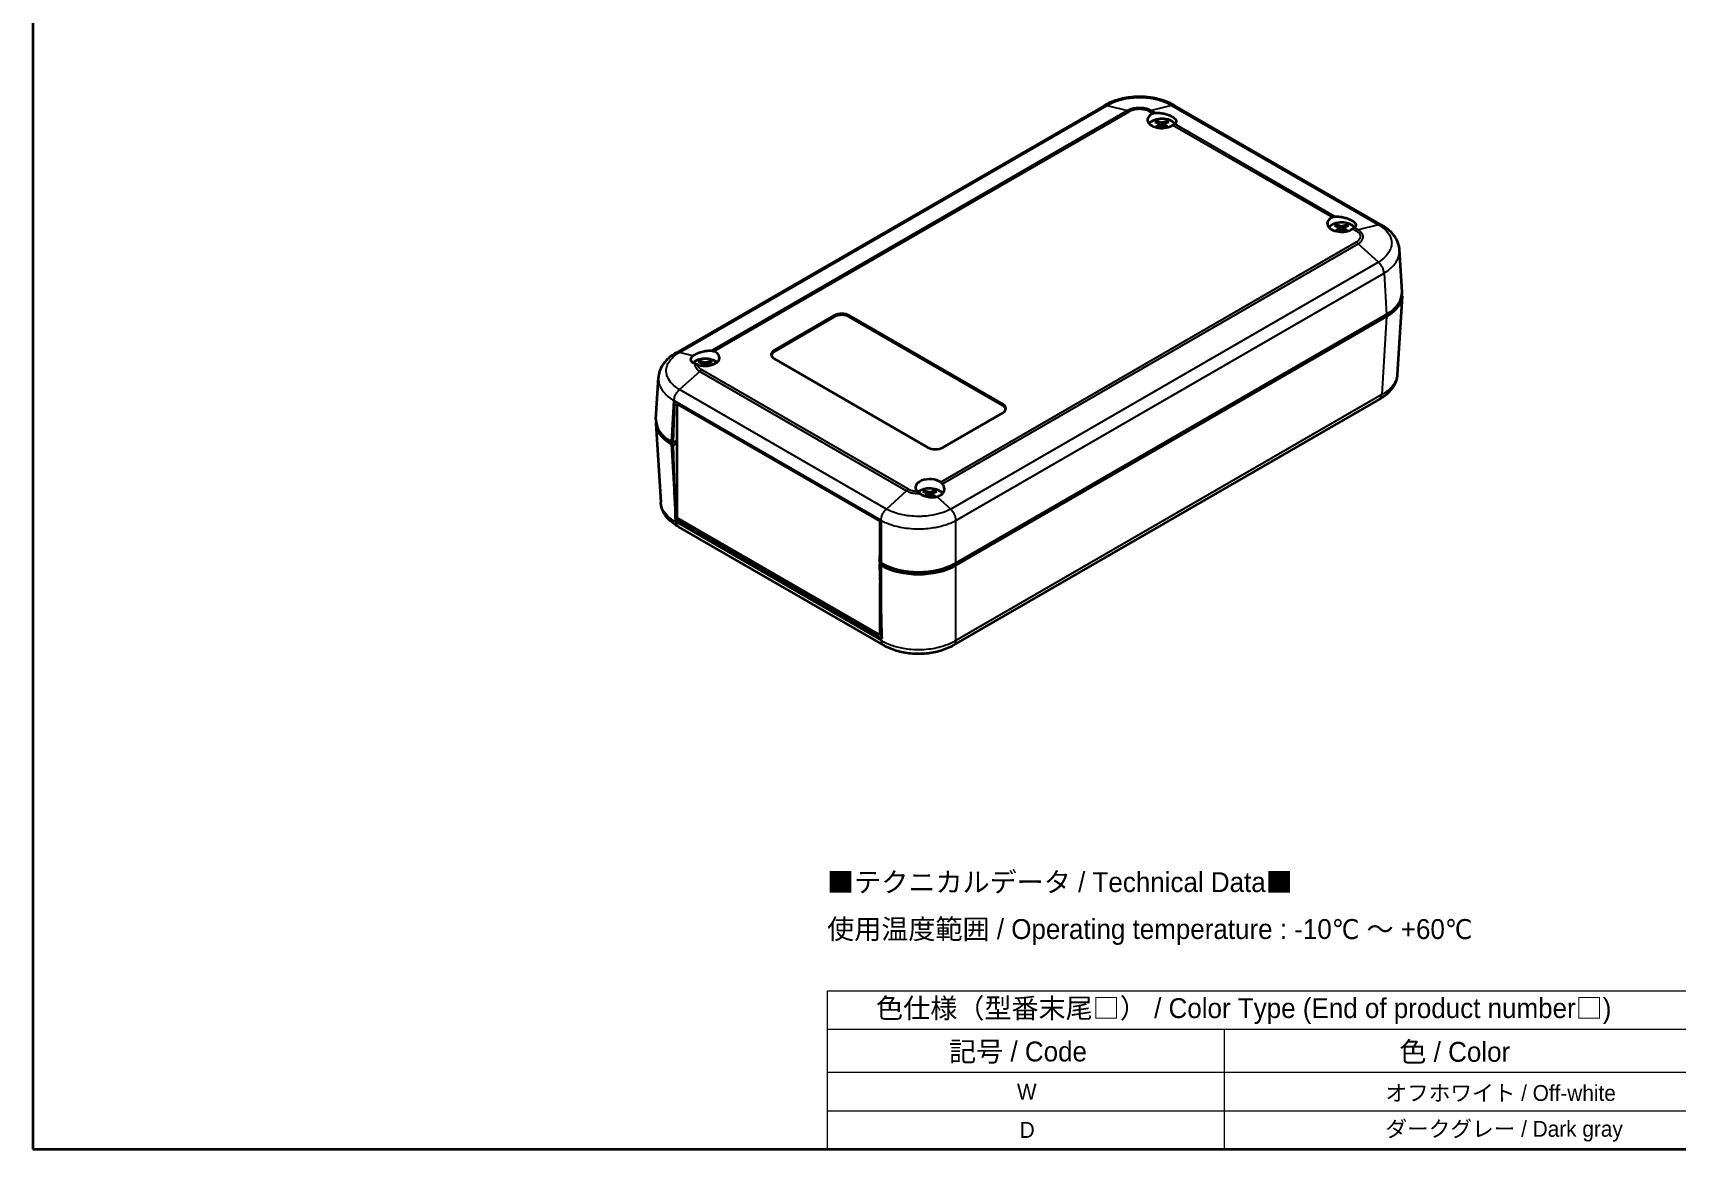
# Model space of a CAD drawing. Header units: millimetres. Extents: x 0 to 3058, y 0 to 562.
# Drawn here: x 0 to 310.4, y 0 to 210.8 of the extents above; entities that cross this region are included whole.
import ezdxf

# ---------------------------------------------------------------- set-up
doc = ezdxf.new("R2010")
doc.units = ezdxf.units.MM
doc.header["$LTSCALE"] = 1.5
for name, color, linetype, lineweight in [('Border (ISO)', 7, 'Continuous', 35), ('Symbol (ISO)', 7, 'Continuous', 18), ('Visible (ISO)', 7, 'Continuous', 35), ('Visible Narrow (ISO)', 7, 'Continuous', 25)]:
    doc.layers.add(name, color=color, linetype=linetype, lineweight=lineweight)
doc.styles.add('Note Text (TK)', font='')
doc.styles.add('Note Text (TK2)', font='')
doc.styles.get('Note Text (TK)').set_extended_font_data('MS PGothic')
doc.styles.get('Note Text (TK2)').set_extended_font_data('MS PGothic')

# ---------------------------------------------------------------- blocks, each defined once
blk = doc.blocks.new('図面枠 tk図枠')
at = {"layer": 'Border (ISO)'}
for p, q in [((14.5, 289), (14.5, 8)), ((14.5, 8), (405.5, 8))]:
    blk.add_line(p, q, dxfattribs=at)
blk = doc.blocks.new('テーブル1')
at = {"layer": 'Symbol (ISO)'}
for p, q in [((114.5, 27.93), (224.5, 27.93)), ((114.5, 27.93), (114.5, 23.11)), ((224.5, 27.93), (224.5, 23.11)), ((114.5, 23.11), (224.5, 23.11)), ((114.5, 23.11), (114.5, 17.67)), ((164.5, 23.11), (164.5, 17.67)), ((224.5, 23.11), (224.5, 17.67)), ((114.5, 17.67), (224.5, 17.67)), ((114.5, 17.67), (114.5, 8)), ((164.5, 17.67), (164.5, 8)), ((224.5, 17.67), (224.5, 8)), ((114.5, 12.83), (224.5, 12.83)), ((114.5, 8), (224.5, 8))]:
    blk.add_line(p, q, dxfattribs=at)
at = {"layer": 'Symbol (ISO)', "color": 7, "attachment_point": 7}
for s, insert, char_height, style in [('色仕様（型番末尾□） / Color Type (End of product number□)', (120.67, 23.74), 2.5, 'Note Text (TK)'), ('記号 / Code', (129.86, 18.76), 2.5, 'Note Text (TK)'), ('色 / Color', (186.56, 18.76), 2.5, 'Note Text (TK)'), ('W', (138.41, 14.24), 2, 'Note Text (TK2)'), ('\u3000\u3000\u3000\u3000\u3000\u3000\u3000オフホワイト / Off-white', (165.7, 13.97), 2, 'Note Text (TK2)'), ('D', (138.75, 9.42), 2, 'Note Text (TK2)'), ('\u3000\u3000\u3000\u3000\u3000\u3000\u3000ダークグレー / Dark gray', (165.7, 8.95), 2, 'Note Text (TK2)')]:
    blk.add_mtext(s, dxfattribs=dict(at, insert=insert, char_height=char_height, style=style))

msp = doc.modelspace()

# ---------------------------------------------------------------- linework, layer by layer
at = {"layer": 'Visible (ISO)'}
for p, q in [((202.3148, 196.9939), (121.5184, 150.3461)), ((254.7416, 174.4327), (215.6645, 196.9939)), ((212.7238, 193.5086), (212.7808, 192.9775)), ((213.7409, 193.5086), (213.6839, 192.9775)), ((246.6649, 173.9127), (246.7219, 173.3816)), ((247.682, 173.9127), (247.625, 173.3816)), ((258.5851, 161.8816), (258.1087, 169.759)), ((255.1655, 165.6394), (255.1654, 165.6394)), ((258.5851, 161.0708), (257.6889, 146.2532)), ((140.0468, 150.8618), (151.3605, 157.3937)), ((151.3605, 157.1488), (140.0468, 150.6168)), ((154.1889, 157.3937), (183.1803, 140.6556)), ((183.1803, 140.4106), (154.1889, 157.1488)), ((255.663, 157.6003), (174.3371, 110.6468)), ((174.3371, 110.2386), (255.663, 157.1921)), ((169.0381, 132.4906), (140.0468, 149.2288)), ((126.4567, 148.1931), (126.4883, 147.8986)), ((127.4739, 148.1931), (127.4422, 147.8986)), ((117.6749, 137.7949), (118.1514, 145.6724)), ((120.9195, 133.3275), (121.1541, 141.2197)), ((121.0961, 141.5536), (121.0961, 141.5536)), ((121.1541, 141.2197), (160.1157, 118.7252)), ((121.8789, 140.8012), (121.662, 140.676)), ((121.662, 140.676), (159.9872, 118.5489)), ((121.662, 119.2021), (121.662, 140.676)), ((254.3372, 141.5883), (173.9598, 95.1825)), ((117.6749, 136.9842), (118.5712, 122.1665)), ((183.1803, 139.0226), (171.8666, 132.4906)), ((120.9195, 133.3275), (120.597, 133.5137)), ((121.662, 133.7562), (120.9195, 133.3275)), ((121.5163, 133.6362), (121.662, 133.552)), ((120.597, 133.1055), (120.9195, 132.9193)), ((120.9195, 132.9193), (121.662, 133.3479)), ((121.242, 122.4414), (120.9195, 132.9193)), ((168.8831, 123.6982), (168.9402, 123.167)), ((169.9003, 123.6982), (169.8433, 123.167)), ((121.7857, 119.1307), (121.3525, 118.8805)), ((160.2036, 96.4489), (121.4613, 118.8168)), ((159.9872, 97.0751), (121.662, 119.2021)), ((160.1157, 118.7252), (159.8811, 110.833)), ((160.1126, 118.6213), (159.9872, 118.5489)), ((159.9872, 118.5489), (159.9872, 114.4015)), ((160.5801, 95.183), (121.9229, 117.5017)), ((160.2036, 110.6468), (159.8811, 110.833)), ((160.2347, 110.6289), (159.8811, 110.4248)), ((159.8811, 110.4248), (160.2036, 99.9469)), ((159.8811, 110.4248), (160.2036, 110.2386)), ((159.9872, 110.7718), (159.9872, 110.486)), ((159.9872, 106.9788), (159.9872, 97.0751)), ((160.2872, 97.2483), (159.9872, 97.0751))]:
    msp.add_line(p, q, dxfattribs=at)
for centre, major_axis, ratio, start_param, end_param in [((213.2323, 194.3402), (-2.7, 0), 0.57735027, 5.3980875, 8.73907944), ((213.2323, 193.0338), (2.6, 0), 0.57735027, 0.37073815, 2.74085401), ((213.3872, 188.7156), (3.1811, -5.0829), 0.49914857, 2.42335369, 2.61662299), ((213.3872, 188.5518), (-2.3783, -5.5045), 0.59978735, 3.94516487, 4.08836416), ((213.0905, 188.5443), (-2.7849, 5.3104), 0.65005895, 5.60912417, 5.80239347), ((213.0905, 188.7231), (3.5541, 4.8295), 0.54942017, 0.93426407, 1.04716184), ((213.3742, 188.5443), (-2.7849, -5.3104), 0.65005895, 3.62238449, 3.81565379), ((213.3742, 188.7231), (3.5541, -4.8295), 0.54942017, 2.09443081, 2.20732858), ((213.0775, 188.7156), (3.1811, 5.0829), 0.49914857, 0.52496967, 0.71823896), ((213.0775, 188.5518), (-2.3783, 5.5045), 0.59978735, 5.3364138, 5.47961309), ((247.1734, 174.7443), (-2.7, 0), 0.57735027, 5.3980875, 8.73907944), ((247.1734, 173.4379), (2.6, 0), 0.57735027, 0.37073815, 2.74085401), ((247.3283, 169.1197), (3.1811, -5.0829), 0.49914857, 2.42335369, 2.61662299), ((247.3283, 168.9559), (-2.3783, -5.5045), 0.59978735, 3.94516487, 4.08836416), ((247.0316, 168.9484), (-2.7849, 5.3104), 0.65005895, 5.60912417, 5.80239347), ((247.3153, 168.9484), (-2.7849, -5.3104), 0.65005895, 3.62238449, 3.81565379), ((247.0186, 169.1197), (3.1811, 5.0829), 0.49914857, 0.52496967, 0.71823896), ((247.0186, 168.9559), (-2.3783, 5.5045), 0.59978735, 5.3364138, 5.47961309), ((247.0316, 169.1272), (3.5541, 4.8295), 0.54942017, 0.93426407, 1.04716184), ((247.3153, 169.1272), (3.5541, -4.8295), 0.54942017, 2.09443081, 2.20732858), ((248.579, 161.6803), (10.0122, 0), 0.5766475, 5.49839613, 6.31804944), ((248.579, 161.2721), (10.0122, 0), 0.5766475, 5.49839613, 6.31854802), ((152.7747, 156.5772), (2, 0), 0.57735027, 0.78539816, 2.35619449), ((152.7747, 156.3323), (-2, 0), 0.57735027, 3.92699082, 5.49778714), ((126.9653, 147.7183), (2.6, 0), 0.57735027, 0.56664617, 2.63415763), ((126.9653, 149.4329), (2.7, 0), 0.57735027, 4.16177818, 7.16828312), ((141.461, 150.0453), (-2, 0), 0.57735027, 5.49778714, 7.06858347), ((141.461, 149.8003), (-2, 0), 0.57735027, 5.49778714, 6.1769194), ((127.1201, 143.4), (3.1811, -5.0829), 0.49914857, 2.42335369, 2.61662299), ((126.8234, 143.2287), (-2.7849, 5.3104), 0.65005895, 5.60912417, 5.80239347), ((127.1201, 143.2362), (-2.3783, -5.5045), 0.59978735, 3.94516487, 3.99272892), ((127.1072, 143.2287), (-2.7849, -5.3104), 0.65005895, 3.62238449, 3.81565379), ((126.8105, 143.4), (3.1811, 5.0829), 0.49914857, 0.52496967, 0.71823896), ((126.8105, 143.2362), (-2.3783, 5.5045), 0.59978735, 5.43204904, 5.47961309), ((181.7661, 139.8391), (2, 0), 0.57735027, 5.49778714, 7.06858347), ((181.7661, 139.5941), (2, 0), 0.57735027, 0.1062659, 0.78539816), ((127.681, 137.1854), (-10.0122, 0), 0.5766475, 6.2478226, 7.06797448), ((127.681, 137.5937), (-10.0122, 0), 0.5766475, 6.24832118, 7.06797448), ((170.4524, 133.3071), (-2, 0), 0.57735027, 0.78539816, 2.35619449), ((169.3917, 124.938), (-2.7, 0), 0.57735027, 3.82729117, 6.83379611), ((169.3917, 123.2234), (2.6, 0), 0.57735027, 0.37809035, 2.57693425), ((169.2498, 118.7338), (-2.7849, 5.3104), 0.65005895, 5.60912417, 5.80239347), ((169.5336, 118.7338), (-2.7849, -5.3104), 0.65005895, 3.62238449, 3.81565379), ((128.3088, 126.8063), (6.9467, -229.9127), 0.03128687, 4.73043003, 4.74592354), ((169.5465, 118.9051), (3.1811, -5.0829), 0.49914857, 2.42335369, 2.61662299), ((169.5465, 118.7413), (-2.3783, -5.5045), 0.59978735, 3.94516487, 4.04701185), ((169.2498, 118.9126), (3.5541, 4.8295), 0.54942017, 0.93426407, 1.01408746), ((169.5336, 118.9126), (3.5541, -4.8295), 0.54942017, 2.09221871, 2.20732858), ((169.2369, 118.9051), (3.1811, 5.0829), 0.49914857, 0.52496967, 0.71823896), ((169.2369, 118.7413), (-2.3783, 5.5045), 0.59978735, 5.32511346, 5.47961309), ((128.5453, 122.8968), (-10.0122, 0), 0.5766475, 0.76929567, 0.78478918), ((167.2704, 114.7368), (10, 0), 0.5780539, 3.9275998, 5.49717816), ((167.2704, 114.3285), (-10, 0), 0.5780539, 0.78600715, 2.3555855), ((167.2704, 104.3119), (6.9467, -229.9127), 0.03128687, 4.73043003, 4.74592354), ((167.2704, 100.5388), (-10, 0), 0.5780539, 0.78600715, 0.80150066)]:
    msp.add_ellipse(centre, major_axis=major_axis, ratio=ratio, start_param=start_param, end_param=end_param, dxfattribs=at)
for points, knots in [([(215.6747, 196.9881), (214.9287, 197.4376), (214.0888, 197.8021), (212.3192, 198.3453), (211.3864, 198.5269), (209.472, 198.7095), (208.5074, 198.7095), (206.593, 198.5269), (205.6602, 198.3453), (203.8905, 197.8021), (203.0506, 197.4376), (202.3046, 196.9881)], [0.00078481, 0.00078481, 0.00078481, 0.00078481, 0.25032254, 0.25032254, 0.49986028, 0.49986028, 0.74939802, 0.74939802, 0.99893575, 0.99893575, 1.24847349, 1.24847349, 1.24847349, 1.24847349]), ([(211.5226, 195.5467), (211.5947, 195.5807), (211.6694, 195.6072), (211.825, 195.6457), (211.9052, 195.6574), (211.9865, 195.6616)], [-0.0563926453, -0.0563926453, -0.0563926453, -0.0563926453, -0.0284701485, -0.0284701485, 0, 0, 0, 0]), ([(211.9865, 195.6616), (212.0942, 195.6672), (212.2058, 195.6692), (212.5466, 195.6642), (212.7835, 195.6466), (213.3048, 195.5782), (213.5878, 195.5228), (214.1266, 195.3812), (214.3796, 195.2974), (214.7187, 195.1584), (214.8194, 195.1132), (214.964, 195.0419), (215.0116, 195.0172), (215.0925, 194.9733), (215.1264, 194.9542), (215.1946, 194.9143), (215.2287, 194.8935), (215.3127, 194.8401), (215.3611, 194.8073), (215.5277, 194.6863), (215.6294, 194.5964), (215.8326, 194.3689), (215.905, 194.2327), (215.9499, 193.9549), (215.9058, 193.8182), (215.7527, 193.6492), (215.6955, 193.6022), (215.6277, 193.5593)], [-0.723890047, -0.723890047, -0.723890047, -0.723890047, -0.686108666, -0.686108666, -0.611718102, -0.611718102, -0.525593699, -0.525593699, -0.443518141, -0.443518141, -0.40675463, -0.40675463, -0.387951732, -0.387951732, -0.373781431, -0.373781431, -0.358713042, -0.358713042, -0.335524765, -0.335524765, -0.274207076, -0.274207076, -0.181088175, -0.181088175, -0.07433961, -0.07433961, -0.02862529, -0.02862529, -0.02862529, -0.02862529]), ([(212.2178, 194.0899), (212.2245, 194.0885), (212.2317, 194.0858), (212.247, 194.0778), (212.2573, 194.0698), (212.2731, 194.0534), (212.2814, 194.042), (212.2917, 194.0231), (212.296, 194.0128), (212.2987, 194.0034)], [0.0118419235, 0.0118419235, 0.0118419235, 0.0118419235, 0.0144214474, 0.0144214474, 0.018046329, 0.018046329, 0.0216199422, 0.0216199422, 0.0245028918, 0.0245028918, 0.0245028918, 0.0245028918]), ([(212.6615, 193.5878), (212.6817, 193.5769), (212.6989, 193.5626), (212.7207, 193.5299), (212.7253, 193.5116), (212.7227, 193.4764), (212.7153, 193.4571), (212.6914, 193.4248), (212.6775, 193.4114), (212.6615, 193.3995)], [0, 0, 0, 0, 0.0090810802, 0.0090810802, 0.0181621604, 0.0181621604, 0.0272534983, 0.0272534983, 0.0342554005, 0.0342554005, 0.0342554005, 0.0342554005]), ([(213.3954, 193.8232), (213.373, 193.8136), (213.345, 193.8054), (213.2846, 193.7951), (213.2521, 193.7929), (213.1916, 193.7942), (213.1595, 193.7977), (213.1079, 193.809), (213.087, 193.8156), (213.0693, 193.8232)], [0, 0, 0, 0, 0.0090810802, 0.0090810802, 0.0181621604, 0.0181621604, 0.0272534983, 0.0272534983, 0.0342554005, 0.0342554005, 0.0342554005, 0.0342554005]), ([(213.0693, 193.1641), (213.0917, 193.1778), (213.1196, 193.1895), (213.18, 193.2043), (213.2126, 193.2074), (213.2731, 193.2057), (213.3051, 193.2006), (213.3568, 193.1844), (213.3776, 193.175), (213.3954, 193.1641)], [0, 0, 0, 0, 0.0090810802, 0.0090810802, 0.0181621604, 0.0181621604, 0.0272534983, 0.0272534983, 0.0342554005, 0.0342554005, 0.0342554005, 0.0342554005]), ([(213.8031, 193.3995), (213.7829, 193.4145), (213.7657, 193.4324), (213.744, 193.4695), (213.7394, 193.4888), (213.742, 193.5234), (213.7494, 193.5412), (213.7732, 193.5686), (213.7871, 193.5792), (213.8031, 193.5878)], [0, 0, 0, 0, 0.0090810802, 0.0090810802, 0.0181621604, 0.0181621604, 0.0272534983, 0.0272534983, 0.0342554005, 0.0342554005, 0.0342554005, 0.0342554005]), ([(214.1659, 194.0034), (214.1687, 194.0128), (214.173, 194.0231), (214.1832, 194.042), (214.1915, 194.0534), (214.2073, 194.0698), (214.2177, 194.0778), (214.2329, 194.0858), (214.2401, 194.0885), (214.2468, 194.0899)], [0.0329150768, 0.0329150768, 0.0329150768, 0.0329150768, 0.0357980264, 0.0357980264, 0.0393716396, 0.0393716396, 0.0429965212, 0.0429965212, 0.0455760451, 0.0455760451, 0.0455760451, 0.0455760451]), ([(215.6277, 193.5593), (215.5518, 193.5113), (215.461, 193.4505), (215.3447, 193.3691), (215.3334, 193.3612), (215.3221, 193.3531)], [-0.0565080673, -0.0565080673, -0.0565080673, -0.0565080673, -0.0053919863, -0.0053919863, 0, 0, 0, 0]), ([(245.4638, 175.9508), (245.5358, 175.9848), (245.6106, 176.0113), (245.7661, 176.0498), (245.8463, 176.0614), (245.9276, 176.0657)], [-0.0563926453, -0.0563926453, -0.0563926453, -0.0563926453, -0.0284701485, -0.0284701485, 0, 0, 0, 0]), ([(245.9276, 176.0657), (246.0354, 176.0713), (246.1471, 176.0733), (246.4881, 176.0683), (246.7251, 176.0507), (247.2465, 175.9821), (247.5294, 175.9268), (248.068, 175.7852), (248.3208, 175.7015), (248.6598, 175.5625), (248.7604, 175.5173), (248.905, 175.446), (248.9526, 175.4214), (249.0335, 175.3774), (249.0674, 175.3583), (249.1356, 175.3184), (249.1697, 175.2976), (249.2537, 175.2443), (249.3021, 175.2114), (249.4688, 175.0904), (249.5705, 175.0005), (249.7737, 174.7729), (249.8462, 174.6368), (249.8911, 174.359), (249.847, 174.2222), (249.6938, 174.0533), (249.6366, 174.0063), (249.5688, 173.9634)], [-0.723889884, -0.723889884, -0.723889884, -0.723889884, -0.686083319, -0.686083319, -0.611655667, -0.611655667, -0.525541143, -0.525541143, -0.443520627, -0.443520627, -0.406768973, -0.406768973, -0.387969052, -0.387969052, -0.373799247, -0.373799247, -0.358729695, -0.358729695, -0.335536439, -0.335536439, -0.274195039, -0.274195039, -0.181089418, -0.181089418, -0.074338472, -0.074338472, -0.02862529, -0.02862529, -0.02862529, -0.02862529]), ([(246.1589, 174.4939), (246.1656, 174.4926), (246.1729, 174.4899), (246.1881, 174.4819), (246.1984, 174.4739), (246.2142, 174.4575), (246.2225, 174.4461), (246.2328, 174.4272), (246.2371, 174.4169), (246.2398, 174.4074)], [0.0118419235, 0.0118419235, 0.0118419235, 0.0118419235, 0.0144214474, 0.0144214474, 0.018046329, 0.018046329, 0.0216199422, 0.0216199422, 0.0245028918, 0.0245028918, 0.0245028918, 0.0245028918]), ([(246.6026, 173.9918), (246.6228, 173.981), (246.64, 173.9666), (246.6618, 173.934), (246.6664, 173.9157), (246.6638, 173.8805), (246.6564, 173.8612), (246.6326, 173.8289), (246.6186, 173.8155), (246.6026, 173.8036)], [0, 0, 0, 0, 0.0090810802, 0.0090810802, 0.0181621604, 0.0181621604, 0.0272534983, 0.0272534983, 0.0342554005, 0.0342554005, 0.0342554005, 0.0342554005]), ([(247.3365, 174.2273), (247.3141, 174.2177), (247.2862, 174.2095), (247.2257, 174.1992), (247.1932, 174.197), (247.1327, 174.1982), (247.1007, 174.2017), (247.049, 174.2131), (247.0281, 174.2197), (247.0104, 174.2273)], [0, 0, 0, 0, 0.0090810802, 0.0090810802, 0.0181621604, 0.0181621604, 0.0272534983, 0.0272534983, 0.0342554005, 0.0342554005, 0.0342554005, 0.0342554005]), ([(247.7443, 173.8036), (247.7241, 173.8186), (247.7069, 173.8365), (247.6851, 173.8736), (247.6805, 173.8929), (247.6831, 173.9275), (247.6905, 173.9453), (247.7143, 173.9726), (247.7283, 173.9833), (247.7443, 173.9918)], [0, 0, 0, 0, 0.0090810802, 0.0090810802, 0.0181621604, 0.0181621604, 0.0272534983, 0.0272534983, 0.0342554005, 0.0342554005, 0.0342554005, 0.0342554005]), ([(248.107, 174.4074), (248.1098, 174.4169), (248.1141, 174.4272), (248.1244, 174.4461), (248.1327, 174.4575), (248.1485, 174.4739), (248.1588, 174.4819), (248.174, 174.4899), (248.1813, 174.4926), (248.188, 174.4939)], [0.0329150768, 0.0329150768, 0.0329150768, 0.0329150768, 0.0357980264, 0.0357980264, 0.0393716396, 0.0393716396, 0.0429965212, 0.0429965212, 0.0455760451, 0.0455760451, 0.0455760451, 0.0455760451]), ([(249.5688, 173.9634), (249.4929, 173.9153), (249.4021, 173.8545), (249.2858, 173.7731), (249.2746, 173.7652), (249.2632, 173.7572)], [-0.0565080673, -0.0565080673, -0.0565080673, -0.0565080673, -0.0053919863, -0.0053919863, 0, 0, 0, 0]), ([(258.1087, 169.759), (258.0844, 170.1608), (258.0075, 170.5594), (257.7578, 171.3249), (257.5855, 171.6904), (257.1695, 172.3694), (256.9272, 172.6821), (256.3866, 173.2605), (256.0876, 173.5268), (255.446, 174.0129), (255.1036, 174.2329), (254.7455, 174.4306)], [0.652641614, 0.652641614, 0.652641614, 0.652641614, 0.771955424, 0.771955424, 0.891269235, 0.891269235, 1.010583045, 1.010583045, 1.129896856, 1.129896856, 1.249210667, 1.249210667, 1.249210667, 1.249210667]), ([(247.0104, 173.5681), (247.0328, 173.5819), (247.0607, 173.5936), (247.1212, 173.6084), (247.1537, 173.6115), (247.2142, 173.6097), (247.2462, 173.6047), (247.2979, 173.5885), (247.3188, 173.579), (247.3365, 173.5681)], [0, 0, 0, 0, 0.0090810802, 0.0090810802, 0.0181621604, 0.0181621604, 0.0272534983, 0.0272534983, 0.0342554005, 0.0342554005, 0.0342554005, 0.0342554005]), ([(121.5146, 150.344), (121.1569, 150.1465), (120.8147, 149.9268), (120.1727, 149.4404), (119.8731, 149.1737), (119.3311, 148.5934), (119.0896, 148.2812), (118.6753, 147.6049), (118.5032, 147.2404), (118.2531, 146.4749), (118.1757, 146.0743), (118.1514, 145.6724)], [0.000771533, 0.000771533, 0.000771533, 0.000771533, 0.119973238, 0.119973238, 0.239174943, 0.239174943, 0.358376647, 0.358376647, 0.477578352, 0.477578352, 0.596780057, 0.596780057, 0.596780057, 0.596780057]), ([(125.0363, 148.2863), (124.9024, 148.3337), (124.7829, 148.3906), (124.5055, 148.5662), (124.3823, 148.6984), (124.2515, 148.9918), (124.2478, 149.151), (124.3677, 149.4697), (124.4895, 149.6264), (124.6677, 149.7712)], [-0.363435919, -0.363435919, -0.363435919, -0.363435919, -0.304697337, -0.304697337, -0.204614643, -0.204614643, -0.102097776, -0.102097776, 0, 0, 0, 0]), ([(124.6677, 149.7712), (124.7356, 149.8278), (124.8115, 149.8838), (124.9233, 149.9574), (124.9527, 149.976), (125.0007, 150.0053), (125.0186, 150.016), (125.0526, 150.036), (125.0686, 150.0452), (125.1048, 150.0656), (125.1251, 150.0768), (125.1847, 150.1091), (125.2249, 150.13), (125.3796, 150.2071), (125.5004, 150.261), (125.9347, 150.4345), (126.2718, 150.536), (126.8957, 150.6713), (127.1748, 150.7137), (127.7145, 150.7614), (127.9721, 150.7667), (128.2111, 150.7543)], [-0.439446916, -0.439446916, -0.439446916, -0.439446916, -0.400500561, -0.400500561, -0.387099473, -0.387099473, -0.379299349, -0.379299349, -0.372499828, -0.372499828, -0.364150077, -0.364150077, -0.348244359, -0.348244359, -0.304294141, -0.304294141, -0.197659079, -0.197659079, -0.112611254, -0.112611254, -0.028646125, -0.028646125, -0.028646125, -0.028646125]), ([(128.2111, 150.7543), (128.2924, 150.75), (128.3727, 150.7384), (128.5282, 150.6999), (128.6029, 150.6734), (128.675, 150.6394)], [-0.0563839782, -0.0563839782, -0.0563839782, -0.0563839782, -0.0279179742, -0.0279179742, 0, 0, 0, 0]), ([(125.5526, 148.1044), (125.4587, 148.1377), (125.3686, 148.1693), (125.1956, 148.2301), (125.1133, 148.259), (125.0363, 148.2863)], [-0.0667245398, -0.0667245398, -0.0667245398, -0.0667245398, -0.0336620514, -0.0336620514, 0, 0, 0, 0]), ([(125.9508, 148.7743), (125.9575, 148.773), (125.9647, 148.7703), (125.98, 148.7622), (125.9903, 148.7543), (126.0061, 148.7378), (126.0144, 148.7264), (126.0247, 148.7075), (126.0289, 148.6973), (126.0317, 148.6878)], [0.0118419235, 0.0118419235, 0.0118419235, 0.0118419235, 0.0144214474, 0.0144214474, 0.018046329, 0.018046329, 0.0216199422, 0.0216199422, 0.0245028918, 0.0245028918, 0.0245028918, 0.0245028918]), ([(126.3945, 148.2722), (126.4147, 148.2614), (126.4319, 148.247), (126.4537, 148.2143), (126.4583, 148.196), (126.4556, 148.1608), (126.4483, 148.1416), (126.4244, 148.1093), (126.4105, 148.0958), (126.3945, 148.0839)], [0, 0, 0, 0, 0.0090810802, 0.0090810802, 0.0181621604, 0.0181621604, 0.0272534983, 0.0272534983, 0.0342554005, 0.0342554005, 0.0342554005, 0.0342554005]), ([(127.1283, 148.5076), (127.1059, 148.498), (127.078, 148.4899), (127.0176, 148.4795), (126.9851, 148.4774), (126.9245, 148.4786), (126.8925, 148.4821), (126.8408, 148.4934), (126.82, 148.5), (126.8023, 148.5076)], [0, 0, 0, 0, 0.0090810802, 0.0090810802, 0.0181621604, 0.0181621604, 0.0272534983, 0.0272534983, 0.0342554005, 0.0342554005, 0.0342554005, 0.0342554005]), ([(126.8611, 147.8752), (126.8682, 147.8775), (126.8754, 147.8795), (126.913, 147.8888), (126.9455, 147.8919), (127.0061, 147.8901), (127.0381, 147.8851), (127.068, 147.8757), (127.0688, 147.8754), (127.0695, 147.8752)], [0.0068644322, 0.0068644322, 0.0068644322, 0.0068644322, 0.0090810802, 0.0090810802, 0.0181621604, 0.0181621604, 0.0272534983, 0.0272534983, 0.0274836819, 0.0274836819, 0.0274836819, 0.0274836819]), ([(127.5361, 148.0839), (127.5159, 148.0989), (127.4987, 148.1168), (127.4769, 148.154), (127.4723, 148.1732), (127.4749, 148.2079), (127.4823, 148.2256), (127.5062, 148.253), (127.5201, 148.2636), (127.5361, 148.2722)], [0, 0, 0, 0, 0.0090810802, 0.0090810802, 0.0181621604, 0.0181621604, 0.0272534983, 0.0272534983, 0.0342554005, 0.0342554005, 0.0342554005, 0.0342554005]), ([(127.8989, 148.6878), (127.9016, 148.6973), (127.9059, 148.7075), (127.9162, 148.7264), (127.9245, 148.7378), (127.9403, 148.7543), (127.9506, 148.7622), (127.9659, 148.7703), (127.9731, 148.773), (127.9798, 148.7743)], [0.0329150768, 0.0329150768, 0.0329150768, 0.0329150768, 0.0357980264, 0.0357980264, 0.0393716396, 0.0393716396, 0.0429965212, 0.0429965212, 0.0455760451, 0.0455760451, 0.0455760451, 0.0455760451]), ([(257.6889, 146.2532), (257.6646, 145.8513), (257.5872, 145.4507), (257.3371, 144.6852), (257.165, 144.3206), (256.7506, 143.6443), (256.5092, 143.3322), (255.9672, 142.7519), (255.6675, 142.4852), (255.0256, 141.9988), (254.6834, 141.7791), (254.3257, 141.5816)], [0.652478281, 0.652478281, 0.652478281, 0.652478281, 0.771679991, 0.771679991, 0.8908817, 0.8908817, 1.01008341, 1.01008341, 1.129285119, 1.129285119, 1.248486829, 1.248486829, 1.248486829, 1.248486829]), ([(168.3772, 124.2794), (168.3839, 124.2781), (168.3911, 124.2754), (168.4064, 124.2673), (168.4167, 124.2594), (168.4325, 124.2429), (168.4408, 124.2315), (168.4511, 124.2126), (168.4554, 124.2024), (168.4581, 124.1929)], [0.0118419235, 0.0118419235, 0.0118419235, 0.0118419235, 0.0144214474, 0.0144214474, 0.018046329, 0.018046329, 0.0216199422, 0.0216199422, 0.0245028918, 0.0245028918, 0.0245028918, 0.0245028918]), ([(170.3253, 124.1929), (170.328, 124.2024), (170.3323, 124.2126), (170.3426, 124.2315), (170.3509, 124.2429), (170.3667, 124.2594), (170.377, 124.2673), (170.3923, 124.2754), (170.3995, 124.2781), (170.4062, 124.2794)], [0.0329150768, 0.0329150768, 0.0329150768, 0.0329150768, 0.0357980264, 0.0357980264, 0.0393716396, 0.0393716396, 0.0429965212, 0.0429965212, 0.0455760451, 0.0455760451, 0.0455760451, 0.0455760451]), ([(171.7871, 125.5957), (171.8516, 125.4933), (171.9065, 125.3887), (172.0362, 125.0816), (172.0836, 124.8773), (172.098, 124.4731), (172.0638, 124.2755), (171.9247, 123.9375), (171.8331, 123.7946), (171.6511, 123.5965), (171.5796, 123.5315), (171.4657, 123.4446), (171.4291, 123.4187), (171.3719, 123.3814), (171.3524, 123.3691), (171.3168, 123.3477), (171.3009, 123.3384), (171.2667, 123.3191), (171.2483, 123.3091), (171.1989, 123.2831), (171.1674, 123.2676), (171.0327, 123.2052), (170.9239, 123.1645), (170.8098, 123.131)], [-0.409984685, -0.409984685, -0.409984685, -0.409984685, -0.366522343, -0.366522343, -0.284018358, -0.284018358, -0.200348508, -0.200348508, -0.130632132, -0.130632132, -0.092868481, -0.092868481, -0.075897997, -0.075897997, -0.067344445, -0.067344445, -0.060551491, -0.060551491, -0.052942596, -0.052942596, -0.040306178, -0.040306178, 0, 0, 0, 0]), ([(171.4814, 125.9251), (171.5404, 125.8835), (171.5953, 125.8351), (171.6978, 125.7246), (171.7448, 125.6628), (171.7871, 125.5957)], [-0.0563926452, -0.0563926452, -0.0563926452, -0.0563926452, -0.0284703173, -0.0284703173, 0, 0, 0, 0]), ([(121.9344, 117.495), (121.5766, 117.6925), (121.2345, 117.9121), (120.5925, 118.3986), (120.2929, 118.6653), (119.7509, 119.2455), (119.5094, 119.5577), (119.095, 120.234), (118.923, 120.5985), (118.6729, 121.364), (118.5955, 121.7646), (118.5712, 122.1665)], [0.000771533, 0.000771533, 0.000771533, 0.000771533, 0.119973716, 0.119973716, 0.239175898, 0.239175898, 0.358378081, 0.358378081, 0.477580263, 0.477580263, 0.596782446, 0.596782446, 0.596782446, 0.596782446]), ([(167.5025, 123.7684), (167.4227, 123.8319), (167.3471, 123.8945), (167.2096, 124.0131), (167.1475, 124.0691), (167.0907, 124.1224)], [-0.0667034986, -0.0667034986, -0.0667034986, -0.0667034986, -0.0325176309, -0.0325176309, -0.0000000047, -0.0000000047, -0.0000000047, -0.0000000047]), ([(170.8098, 123.131), (170.551, 123.0584), (170.2674, 123.0165), (169.6949, 122.9992), (169.411, 123.0198), (168.7706, 123.1325), (168.4225, 123.2421), (167.8844, 123.5003), (167.6814, 123.6261), (167.5025, 123.7684)], [-0.397718375, -0.397718375, -0.397718375, -0.397718375, -0.306121113, -0.306121113, -0.220565371, -0.220565371, -0.110928462, -0.110928462, -0.03399724, -0.03399724, -0.03399724, -0.03399724]), ([(168.8209, 123.7773), (168.8411, 123.7665), (168.8583, 123.7521), (168.8801, 123.7194), (168.8847, 123.7011), (168.8821, 123.6659), (168.8747, 123.6467), (168.8508, 123.6144), (168.8369, 123.6009), (168.8209, 123.589)], [0, 0, 0, 0, 0.0090810802, 0.0090810802, 0.0181621604, 0.0181621604, 0.0272534983, 0.0272534983, 0.0342554005, 0.0342554005, 0.0342554005, 0.0342554005]), ([(169.5547, 124.0127), (169.5324, 124.0031), (169.5044, 123.995), (169.444, 123.9846), (169.4115, 123.9825), (169.3509, 123.9837), (169.3189, 123.9872), (169.2672, 123.9985), (169.2464, 124.0051), (169.2287, 124.0127)], [0, 0, 0, 0, 0.0090810802, 0.0090810802, 0.0181621604, 0.0181621604, 0.0272534983, 0.0272534983, 0.0342554005, 0.0342554005, 0.0342554005, 0.0342554005]), ([(169.2287, 123.3536), (169.2511, 123.3674), (169.279, 123.379), (169.3394, 123.3939), (169.3719, 123.397), (169.4325, 123.3952), (169.4645, 123.3902), (169.5162, 123.374), (169.537, 123.3645), (169.5547, 123.3536)], [0, 0, 0, 0, 0.0090810802, 0.0090810802, 0.0181621604, 0.0181621604, 0.0272534983, 0.0272534983, 0.0342554005, 0.0342554005, 0.0342554005, 0.0342554005]), ([(169.9625, 123.589), (169.9423, 123.604), (169.9251, 123.6219), (169.9033, 123.6591), (169.8987, 123.6783), (169.9013, 123.713), (169.9087, 123.7307), (169.9326, 123.7581), (169.9465, 123.7687), (169.9625, 123.7773)], [0, 0, 0, 0, 0.0090810802, 0.0090810802, 0.0181621604, 0.0181621604, 0.0272534983, 0.0272534983, 0.0342554005, 0.0342554005, 0.0342554005, 0.0342554005]), ([(173.9554, 95.1798), (173.2091, 94.7301), (172.3689, 94.3655), (170.5984, 93.8223), (169.6652, 93.6407), (167.75, 93.4583), (166.785, 93.4585), (164.8699, 93.6416), (163.9369, 93.8235), (162.1668, 94.3675), (161.3269, 94.7324), (160.5809, 95.1825)], [0.00078481, 0.00078481, 0.00078481, 0.00078481, 0.250421, 0.250421, 0.50005719, 0.50005719, 0.74969338, 0.74969338, 0.99932958, 0.99932958, 1.24896577, 1.24896577, 1.24896577, 1.24896577])]:
    msp.add_open_spline(points, degree=3, knots=knots, dxfattribs=at)
for points, weights in [([(212.3784, 193.7284), (212.3403, 193.8598), (212.2987, 194.0034)], [1.19411166914, 1.17725936666, 1.15839235253]), ([(214.1659, 194.0034), (214.1243, 193.8598), (214.0862, 193.7284)], [1.15839235245, 1.17725936657, 1.19411166904]), ([(246.3195, 174.1325), (246.2814, 174.2639), (246.2398, 174.4074)], [1.19411166914, 1.17725936666, 1.15839235253]), ([(248.107, 174.4074), (248.0655, 174.2639), (248.0274, 174.1325)], [1.15839235245, 1.17725936657, 1.19411166904]), ([(126.1114, 148.4128), (126.0733, 148.5442), (126.0317, 148.6878)], [1.19411166914, 1.17725936666, 1.15839235253]), ([(127.8989, 148.6878), (127.8573, 148.5442), (127.8192, 148.4128)], [1.15839235245, 1.17725936657, 1.19411166904]), ([(168.5378, 123.9179), (168.4997, 124.0494), (168.4581, 124.1929)], [1.19411166914, 1.17725936666, 1.15839235253]), ([(170.3253, 124.1929), (170.2837, 124.0494), (170.2456, 123.9179)], [1.15839235245, 1.17725936657, 1.19411166904])]:
    msp.add_rational_spline(points, weights, degree=2, dxfattribs=at)
msp.add_open_spline([(121.4853, 133.6541), (121.4956, 133.6481), (121.5059, 133.6421), (121.5163, 133.6362)], degree=3, dxfattribs=at)
at = {"layer": 'Visible Narrow (ISO)'}
for p, q in [((122.1329, 150.4071), (202.9155, 197.047)), ((206.7333, 196.0891), (128.2111, 150.7543)), ((128.675, 150.6394), (207.1202, 195.9298)), ((202.9155, 197.047), (206.7333, 196.0891)), ((206.7333, 196.0891), (206.7333, 196.0891)), ((210.8592, 195.9298), (211.5226, 195.5467)), ((215.0638, 197.047), (211.246, 196.0891)), ((211.9865, 195.6616), (211.246, 196.0891)), ((211.246, 196.0891), (211.246, 196.0891)), ((215.0638, 197.047), (254.1271, 174.4938)), ((212.6615, 193.3995), (212.6978, 192.9204)), ((213.0693, 193.8232), (213.0216, 193.1345)), ((213.3954, 193.8232), (213.443, 193.1345)), ((213.8031, 193.3995), (213.7668, 192.9204)), ((215.3221, 193.3531), (245.4638, 175.9508)), ((245.9276, 176.0657), (215.6277, 193.5593)), ((246.6026, 173.8036), (246.639, 173.3245)), ((247.0104, 174.2273), (246.9627, 173.5386)), ((247.3365, 174.2273), (247.3842, 173.5386)), ((247.7443, 173.8036), (247.7079, 173.3245)), ((250.3093, 173.5359), (249.5688, 173.9634)), ((254.1271, 174.4938), (250.3093, 173.5359)), ((249.9266, 171.2154), (171.4814, 125.9251)), ((171.7871, 125.5957), (250.3093, 170.9305)), ((249.2632, 173.7572), (249.9266, 173.3742)), ((250.3093, 173.5359), (250.3093, 173.5359)), ((250.3093, 170.9305), (250.3093, 170.9305)), ((254.1271, 167.4799), (250.3093, 170.9305)), ((254.1271, 167.4799), (173.3445, 120.8401)), ((174.3372, 118.711), (255.1917, 165.3924)), ((255.1917, 165.393), (255.663, 157.6003)), ((151.3605, 157.3937), (151.3605, 157.1488)), ((154.1889, 157.3937), (154.1889, 157.1488)), ((255.663, 157.1921), (254.772, 142.4598)), ((124.6677, 149.7712), (122.133, 150.4071)), ((140.0468, 150.8618), (140.0468, 150.6168)), ((125.9507, 146.8438), (122.133, 143.3934)), ((125.9508, 146.8439), (125.9507, 146.8438)), ((125.9508, 146.8439), (165.014, 124.2907)), ((165.4009, 124.5732), (126.3334, 147.1288)), ((126.3945, 148.0839), (126.4078, 147.9076)), ((126.8023, 148.5076), (126.7587, 147.8786)), ((127.1283, 148.5076), (127.1719, 147.8786)), ((127.5361, 148.0839), (127.5227, 147.9076)), ((161.1962, 120.8401), (122.1329, 143.3933)), ((120.597, 133.5137), (121.0683, 141.3058)), ((121.0683, 141.3058), (160.2036, 118.711)), ((254.772, 142.4598), (174.3371, 96.0207)), ((183.1803, 140.6556), (183.1803, 140.4106)), ((121.5163, 133.672), (121.5163, 133.6362)), ((121.242, 122.4414), (120.597, 133.1055)), ((165.014, 124.2906), (161.1963, 120.8402)), ((165.014, 124.2907), (165.014, 124.2906)), ((168.8209, 123.589), (168.8559, 123.127)), ((169.2287, 124.0127), (169.181, 123.3241)), ((169.5547, 124.0127), (169.6024, 123.3241)), ((169.9625, 123.589), (169.9262, 123.1099)), ((170.8098, 123.131), (173.3444, 120.8402)), ((121.4881, 118.3726), (121.4613, 118.8168)), ((160.2036, 96.0207), (121.4881, 118.3731)), ((160.2036, 118.7116), (160.2036, 110.6468)), ((174.3371, 110.6468), (174.3371, 118.711)), ((160.2036, 110.2386), (160.2036, 99.9469)), ((174.3371, 96.0202), (174.3371, 110.2386)), ((160.2036, 96.4489), (160.2036, 96.0207))]:
    msp.add_line(p, q, dxfattribs=at)
for centre, major_axis, start_param, end_param in [((213.2323, 193.3241), (-1.6698, 0), 5.36537754, 5.63019675), ((213.2323, 193.2838), (1.5572, 0), 2.21372073, 2.43967502), ((213.2323, 193.2838), (1.5572, 0), 0.70191764, 0.92787192), ((213.2323, 193.3241), (-1.6698, 0), 3.79458121, 4.05940042), ((247.1734, 173.7282), (-1.6698, 0), 5.36537754, 5.63019675), ((247.1734, 173.6879), (1.5572, 0), 2.21372073, 2.43967502), ((247.1734, 173.6879), (1.5572, 0), 0.70191764, 0.92787192), ((247.1734, 173.7282), (-1.6698, 0), 3.79458121, 4.05940042), ((126.9653, 148.0086), (-1.6698, 0), 5.36537754, 5.63019675), ((126.9653, 147.9682), (1.5572, 0), 2.21372073, 2.43967502), ((126.9653, 147.9682), (1.5572, 0), 0.70191764, 0.92787192), ((126.9653, 148.0086), (-1.6698, 0), 3.79458121, 4.05940042), ((169.3917, 123.5137), (-1.6698, 0), 5.36537754, 5.63019675), ((169.3917, 123.4734), (1.5572, 0), 2.21372073, 2.43967502), ((169.3917, 123.4734), (1.5572, 0), 0.70191764, 0.92787192), ((169.3917, 123.5137), (-1.6698, 0), 3.79458121, 4.05940042)]:
    msp.add_ellipse(centre, major_axis=major_axis, ratio=0.57735027, start_param=start_param, end_param=end_param, dxfattribs=at)
for points, knots in [([(202.9155, 197.047), (202.7756, 197.0846), (202.6421, 197.0922), (202.5217, 197.0697), (202.4473, 197.0557), (202.3779, 197.0302), (202.3149, 196.9939)], [0, 0, 0, 0, 0.25000324, 0.25000324, 0.25000324, 0.404546905, 0.404546905, 0.404546905, 0.404546905]), ([(202.9156, 197.0469), (203.4776, 197.3852), (204.1255, 197.6799), (205.4556, 198.1243), (206.123, 198.2854), (207.2566, 198.4638), (207.7026, 198.5117), (208.4301, 198.5548), (208.7105, 198.563), (209.548, 198.563), (210.1116, 198.5299), (211.5492, 198.3576), (212.3973, 198.169), (213.8722, 197.6717), (214.5097, 197.3805), (215.0637, 197.0469)], [-1.24925829, -1.24925829, -1.24925829, -1.24925829, -1.02751495, -1.02751495, -0.82763362, -0.82763362, -0.70270779, -0.70270779, -0.62462915, -0.62462915, -0.46847186, -0.46847186, -0.2186202, -0.2186202, 0, 0, 0, 0]), ([(211.246, 196.0891), (211.0351, 196.21), (210.7935, 196.3147), (210.2984, 196.4725), (210.0508, 196.5295), (209.6309, 196.5926), (209.4658, 196.6095), (209.1967, 196.6248), (209.0929, 196.6277), (208.7832, 196.6277), (208.5747, 196.616), (208.0425, 196.555), (207.7281, 196.4884), (207.1791, 196.3118), (206.9413, 196.2083), (206.7333, 196.0891)], [-0.413526312, -0.413526312, -0.413526312, -0.413526312, -0.340125391, -0.340125391, -0.273961181, -0.273961181, -0.23260855, -0.23260855, -0.206763156, -0.206763156, -0.155072367, -0.155072367, -0.072367105, -0.072367105, 0, 0, 0, 0]), ([(206.7333, 196.0891), (206.7962, 196.0736), (206.8602, 196.0524), (206.989, 195.9994), (207.0536, 195.9676), (207.1189, 195.9304), (207.1195, 195.9301), (207.1202, 195.9298)], [-0.0548724523, -0.0548724523, -0.0548724523, -0.0548724523, -0.0273082995, -0.0273082995, 0, 0, 0.0002558258, 0.0002558258, 0.0002558258, 0.0002558258]), ([(207.1202, 195.9298), (207.1208, 195.9301), (207.1214, 195.9305), (207.2908, 196.0303), (207.4858, 196.1172), (207.9388, 196.2661), (208.2001, 196.3225), (208.6434, 196.3742), (208.8174, 196.3841), (209.0758, 196.3841), (209.1624, 196.3817), (209.3869, 196.3687), (209.5245, 196.3544), (209.8739, 196.3009), (210.0794, 196.2527), (210.488, 196.1197), (210.6861, 196.0317), (210.858, 195.9305), (210.8586, 195.9301), (210.8592, 195.9298)], [-0.000264502, -0.000264502, -0.000264502, -0.000264502, 0, 0, 0.072367105, 0.072367105, 0.155072367, 0.155072367, 0.206763156, 0.206763156, 0.23260855, 0.23260855, 0.273961181, 0.273961181, 0.340125391, 0.340125391, 0.413526312, 0.413526312, 0.413790813, 0.413790813, 0.413790813, 0.413790813]), ([(211.246, 196.0891), (211.1832, 196.0736), (211.1192, 196.0524), (210.9904, 195.9994), (210.9258, 195.9676), (210.8604, 195.9304), (210.8598, 195.9301), (210.8592, 195.9298)], [0, 0, 0, 0, 0.0275641608, 0.0275641608, 0.0548724683, 0.0548724683, 0.0551282943, 0.0551282943, 0.0551282943, 0.0551282943]), ([(215.6645, 196.9939), (215.6014, 197.0302), (215.532, 197.0557), (215.4576, 197.0697), (215.3373, 197.0922), (215.2038, 197.0846), (215.0638, 197.047)], [0.595466054, 0.595466054, 0.595466054, 0.595466054, 0.75000972, 0.75000972, 0.75000972, 1.000012959, 1.000012959, 1.000012959, 1.000012959]), ([(254.127, 174.4937), (254.6871, 174.1842), (255.1745, 173.8233), (255.908, 173.0775), (256.1761, 172.6977), (256.4717, 172.0502), (256.5509, 171.795), (256.622, 171.3781), (256.6357, 171.2175), (256.6358, 170.7316), (256.5806, 170.4038), (256.2951, 169.5664), (255.983, 169.0683), (255.1581, 168.1934), (254.6793, 167.815), (254.127, 167.48)], [-1.24998219, -1.24998219, -1.24998219, -1.24998219, -1.02811035, -1.02811035, -0.8281132, -0.8281132, -0.70311498, -0.70311498, -0.62499109, -0.62499109, -0.46874332, -0.46874332, -0.21874688, -0.21874688, 0, 0, 0, 0]), ([(254.1271, 174.4938), (254.2731, 174.5279), (254.4126, 174.5321), (254.5389, 174.5061), (254.6125, 174.4909), (254.6816, 174.4655), (254.7452, 174.4304)], [0, 0, 0, 0, 0.25000324, 0.25000324, 0.25000324, 0.395581938, 0.395581938, 0.395581938, 0.395581938]), ([(250.3093, 173.5359), (250.2471, 173.52), (250.1838, 173.4985), (250.0878, 173.4579), (250.0556, 173.443), (250.0073, 173.4187), (249.9912, 173.4102), (249.967, 173.3971), (249.9589, 173.3926), (249.9433, 173.3838), (249.9359, 173.3796), (249.9278, 173.3749), (249.9272, 173.3745), (249.9266, 173.3742)], [-0.0548634316, -0.0548634316, -0.0548634316, -0.0548634316, -0.0272992789, -0.0272992789, -0.013521, -0.013521, -0.0066314619, -0.0066314619, -0.0031854734, -0.0031854734, 0, 0, 0.0002558258, 0.0002558258, 0.0002558258, 0.0002558258]), ([(249.9266, 173.3742), (249.9272, 173.3738), (249.9279, 173.3735), (250.1009, 173.2756), (250.2516, 173.1628), (250.5087, 172.902), (250.6071, 172.7504), (250.6965, 172.4945), (250.7136, 172.3949), (250.7136, 172.245), (250.7093, 172.1948), (250.6868, 172.0649), (250.6618, 171.9854), (250.5694, 171.7841), (250.4856, 171.6652), (250.2548, 171.429), (250.1034, 171.3154), (249.9279, 171.2161), (249.9272, 171.2158), (249.9266, 171.2154)], [-0.000264502, -0.000264502, -0.000264502, -0.000264502, 0, 0, 0.072403061, 0.072403061, 0.155149417, 0.155149417, 0.206865889, 0.206865889, 0.232724125, 0.232724125, 0.274097303, 0.274097303, 0.340294387, 0.340294387, 0.413731778, 0.413731778, 0.413996281, 0.413996281, 0.413996281, 0.413996281]), ([(250.3093, 170.9305), (250.2471, 170.9872), (250.1838, 171.0396), (250.0878, 171.111), (250.0556, 171.1337), (250.0073, 171.1657), (249.9912, 171.1761), (249.967, 171.1912), (249.9589, 171.1962), (249.9433, 171.2056), (249.9359, 171.21), (249.9278, 171.2147), (249.9272, 171.2151), (249.9266, 171.2154)], [0, 0, 0, 0, 0.0275641609, 0.0275641609, 0.0413424447, 0.0413424447, 0.048231986, 0.048231986, 0.0516779778, 0.0516779778, 0.0548634479, 0.0548634479, 0.0551192738, 0.0551192738, 0.0551192738, 0.0551192738]), ([(250.3093, 170.9305), (250.5165, 171.0536), (250.6949, 171.1933), (250.9658, 171.4811), (251.0638, 171.6251), (251.1718, 171.8677), (251.2009, 171.9632), (251.2271, 172.1191), (251.2322, 172.1792), (251.2321, 172.3589), (251.2122, 172.4781), (251.1079, 172.7847), (250.9929, 172.9665), (250.6911, 173.2807), (250.5136, 173.4171), (250.3093, 173.5359)], [-0.413731778, -0.413731778, -0.413731778, -0.413731778, -0.340294387, -0.340294387, -0.274097303, -0.274097303, -0.232724125, -0.232724125, -0.206865889, -0.206865889, -0.155149417, -0.155149417, -0.072403061, -0.072403061, 0, 0, 0, 0]), ([(255.1917, 165.393), (255.8333, 165.7827), (256.3902, 166.2229), (257.352, 167.2419), (257.7167, 167.8229), (258.0503, 168.7994), (258.1149, 169.1816), (258.1147, 169.6259), (258.1127, 169.6925), (258.1087, 169.759)], [0.000708492, 0.000708492, 0.000708492, 0.000708492, 0.218746883, 0.218746883, 0.46874332, 0.46874332, 0.624991094, 0.624991094, 0.652641614, 0.652641614, 0.652641614, 0.652641614]), ([(255.1917, 165.393), (255.1835, 165.5655), (255.1517, 165.7506), (255.0979, 165.9392), (255.0439, 166.128), (254.9678, 166.3202), (254.8732, 166.5064), (254.7785, 166.6925), (254.6653, 166.8725), (254.5389, 167.0375), (254.4126, 167.2025), (254.2731, 167.3525), (254.1271, 167.4799)], [0.000262371, 0.000262371, 0.000262371, 0.000262371, 0.25000324, 0.25000324, 0.25000324, 0.50000648, 0.50000648, 0.50000648, 0.75000972, 0.75000972, 0.75000972, 1.000012959, 1.000012959, 1.000012959, 1.000012959]), ([(122.133, 143.3934), (121.5732, 143.7329), (121.0856, 144.1201), (120.3502, 144.9079), (120.0837, 145.3004), (119.7886, 145.9629), (119.7092, 146.2225), (119.6379, 146.6445), (119.6243, 146.8067), (119.6243, 147.2902), (119.6792, 147.6142), (119.9643, 148.4365), (120.2763, 148.9177), (121.0993, 149.747), (121.5811, 150.1021), (122.133, 150.4071)], [-1.24925829, -1.24925829, -1.24925829, -1.24925829, -1.02751495, -1.02751495, -0.82763362, -0.82763362, -0.70270779, -0.70270779, -0.62462915, -0.62462915, -0.46847186, -0.46847186, -0.2186202, -0.2186202, 0, 0, 0, 0]), ([(121.5148, 150.3438), (121.5784, 150.3789), (121.6475, 150.4043), (121.7211, 150.4194), (121.8475, 150.4454), (121.987, 150.4412), (122.1329, 150.4071)], [0.604431031, 0.604431031, 0.604431031, 0.604431031, 0.75000972, 0.75000972, 0.75000972, 1.000012959, 1.000012959, 1.000012959, 1.000012959]), ([(125.0363, 148.2863), (125.0307, 148.2416), (125.0279, 148.1969), (125.0279, 148.0331), (125.048, 147.9126), (125.1524, 147.6047), (125.2666, 147.4225), (125.5692, 147.1036), (125.7466, 146.9652), (125.9507, 146.8438)], [-0.226090923, -0.226090923, -0.226090923, -0.226090923, -0.206763156, -0.206763156, -0.155072367, -0.155072367, -0.072367104, -0.072367104, 0, 0, 0, 0]), ([(126.3334, 147.1288), (126.3328, 147.1291), (126.3322, 147.1295), (126.3316, 147.1298), (126.1593, 147.2273), (126.0087, 147.3399), (125.8884, 147.4619), (125.751, 147.6014), (125.6531, 147.7523), (125.5981, 147.9098), (125.5756, 147.9741), (125.5604, 148.0393), (125.5526, 148.1044)], [-0.000264502, -0.000264502, -0.000264502, -0.000264502, 0, 0, 0, 0.072367104, 0.072367104, 0.072367104, 0.155072367, 0.155072367, 0.155072367, 0.188837976, 0.188837976, 0.188837976, 0.188837976]), ([(126.3334, 147.1288), (126.3328, 147.1284), (126.3322, 147.1281), (126.2676, 147.0903), (126.2037, 147.0478), (126.0763, 146.9529), (126.013, 146.9005), (125.9508, 146.8439)], [-0.0002558258, -0.0002558258, -0.0002558258, -0.0002558258, 0, 0, 0.0273082999, 0.0273082999, 0.0548724531, 0.0548724531, 0.0548724531, 0.0548724531]), ([(257.6889, 146.2532), (257.6816, 146.1323), (257.6677, 146.0114), (257.5958, 145.5911), (257.5031, 145.2938), (257.1582, 144.5413), (256.8468, 144.1015), (255.9895, 143.2339), (255.4224, 142.8166), (254.7719, 142.4592)], [0.652478281, 0.652478281, 0.652478281, 0.652478281, 0.702707829, 0.702707829, 0.827633665, 0.827633665, 1.027515003, 1.027515003, 1.248549866, 1.248549866, 1.248549866, 1.248549866]), ([(118.1514, 145.6724), (118.1473, 145.6053), (118.1453, 145.5383), (118.1453, 145.2835), (118.1612, 145.0943), (118.2445, 144.6024), (118.3372, 144.2996), (118.6821, 143.5271), (118.9935, 143.0692), (119.8508, 142.1518), (120.4179, 141.7015), (121.0684, 141.3063)], [0.596780057, 0.596780057, 0.596780057, 0.596780057, 0.624629147, 0.624629147, 0.70270779, 0.70270779, 0.82763362, 0.82763362, 1.027514947, 1.027514947, 1.248550315, 1.248550315, 1.248550315, 1.248550315]), ([(121.0684, 141.3063), (121.0774, 141.4784), (121.1101, 141.6632), (121.1648, 141.8515), (121.2194, 142.0398), (121.296, 142.2317), (121.3909, 142.4177), (121.4858, 142.6037), (121.5988, 142.7838), (121.7246, 142.9491), (121.8503, 143.1145), (121.9887, 143.265), (122.133, 143.3934)], [0, 0, 0, 0, 0.25000006, 0.25000006, 0.25000006, 0.50000013, 0.50000013, 0.50000013, 0.75000019, 0.75000019, 0.75000019, 1.00000025, 1.00000025, 1.00000025, 1.00000025]), ([(254.3371, 141.5884), (254.3784, 141.6122), (254.4173, 141.6402), (254.4534, 141.6721), (254.5481, 141.7559), (254.6242, 141.8672), (254.6781, 142.0006), (254.732, 142.1341), (254.7638, 142.2896), (254.772, 142.4598)], [0.404546905, 0.404546905, 0.404546905, 0.404546905, 0.50000648, 0.50000648, 0.50000648, 0.75000972, 0.75000972, 0.75000972, 1.000012959, 1.000012959, 1.000012959, 1.000012959]), ([(165.4009, 124.5732), (165.4002, 124.5729), (165.3996, 124.5725), (165.3343, 124.5351), (165.2697, 124.493), (165.1409, 124.399), (165.0769, 124.347), (165.014, 124.2907)], [-0.0551282943, -0.0551282943, -0.0551282943, -0.0551282943, -0.0548724684, -0.0548724684, -0.0275641608, -0.0275641608, 0, 0, 0, 0]), ([(165.014, 124.2906), (165.2249, 124.1724), (165.4666, 124.0699), (165.9617, 123.9155), (166.2093, 123.8597), (166.6292, 123.7979), (166.7942, 123.7814), (167.0634, 123.7665), (167.1671, 123.7636), (167.3476, 123.7636), (167.4251, 123.7652), (167.5025, 123.7684)], [-0.413526312, -0.413526312, -0.413526312, -0.413526312, -0.340125391, -0.340125391, -0.273961181, -0.273961181, -0.23260855, -0.23260855, -0.206763156, -0.206763156, -0.187435389, -0.187435389, -0.187435389, -0.187435389]), ([(167.0907, 124.1224), (167.0643, 124.1235), (167.0378, 124.1247), (167.0113, 124.1263), (166.8732, 124.1342), (166.7356, 124.1486), (166.6012, 124.1691), (166.3862, 124.202), (166.1807, 124.2503), (165.987, 124.3133), (165.7721, 124.3832), (165.5739, 124.4712), (165.4027, 124.5721), (165.4021, 124.5725), (165.4015, 124.5728), (165.4009, 124.5732)], [0.224688336, 0.224688336, 0.224688336, 0.224688336, 0.23260855, 0.23260855, 0.23260855, 0.273961181, 0.273961181, 0.273961181, 0.340125391, 0.340125391, 0.340125391, 0.413526312, 0.413526312, 0.413526312, 0.413790813, 0.413790813, 0.413790813, 0.413790813]), ([(121.4881, 118.3726), (120.8468, 118.7249), (120.2865, 119.1354), (119.3269, 120.0973), (118.9623, 120.6571), (118.652, 121.5489), (118.59, 121.8576), (118.5712, 122.1665)], [0.000708497, 0.000708497, 0.000708497, 0.000708497, 0.218620213, 0.218620213, 0.468471886, 0.468471886, 0.596782446, 0.596782446, 0.596782446, 0.596782446]), ([(121.4881, 118.3731), (121.4963, 118.203), (121.528, 118.0474), (121.582, 117.914), (121.6359, 117.7805), (121.712, 117.6693), (121.8067, 117.5855), (121.8428, 117.5535), (121.8817, 117.5255), (121.9229, 117.5017)], [0, 0, 0, 0, 0.25000324, 0.25000324, 0.25000324, 0.50000648, 0.50000648, 0.50000648, 0.595466054, 0.595466054, 0.595466054, 0.595466054]), ([(160.2036, 118.711), (160.2058, 118.8872), (160.2316, 119.0759), (160.2795, 119.2682), (160.3274, 119.4604), (160.3975, 119.6561), (160.4862, 119.8457), (160.5748, 120.0353), (160.6821, 120.2188), (160.8024, 120.3873), (160.9228, 120.5558), (161.0563, 120.7092), (161.1962, 120.8401)], [0, 0, 0, 0, 0.25000324, 0.25000324, 0.25000324, 0.50000648, 0.50000648, 0.50000648, 0.75000972, 0.75000972, 0.75000972, 1.00001296, 1.00001296, 1.00001296, 1.00001296]), ([(160.2036, 118.7116), (160.8461, 118.36), (161.5854, 118.0528), (163.2998, 117.5266), (164.2877, 117.3267), (165.9629, 117.1441), (166.6197, 117.1089), (167.5957, 117.1089), (167.9225, 117.1176), (168.7704, 117.1633), (169.2901, 117.2142), (170.6108, 117.4032), (171.3882, 117.574), (172.9341, 118.044), (173.6855, 118.3549), (174.3371, 118.7116)], [0.0007085, 0.0007085, 0.0007085, 0.0007085, 0.2186202, 0.2186202, 0.46847186, 0.46847186, 0.62462915, 0.62462915, 0.70270779, 0.70270779, 0.82763362, 0.82763362, 1.02751495, 1.02751495, 1.24855032, 1.24855032, 1.24855032, 1.24855032]), ([(173.3444, 120.8402), (172.7824, 120.5321), (172.1346, 120.2637), (170.8045, 119.859), (170.137, 119.7123), (169.0035, 119.5498), (168.5575, 119.5062), (167.83, 119.4669), (167.5495, 119.4594), (166.7121, 119.4594), (166.1485, 119.4896), (164.7109, 119.6466), (163.8628, 119.8183), (162.3879, 120.2712), (161.7504, 120.5364), (161.1963, 120.8402)], [-1.24925829, -1.24925829, -1.24925829, -1.24925829, -1.02751495, -1.02751495, -0.82763362, -0.82763362, -0.70270779, -0.70270779, -0.62462915, -0.62462915, -0.46847186, -0.46847186, -0.2186202, -0.2186202, 0, 0, 0, 0]), ([(174.3371, 118.7116), (174.3359, 118.8882), (174.311, 119.0774), (174.2638, 119.27), (174.2166, 119.4627), (174.147, 119.6586), (174.0585, 119.8483), (173.97, 120.038), (173.8626, 120.2213), (173.7416, 120.3894), (173.6206, 120.5575), (173.486, 120.7102), (173.3444, 120.8402)], [0, 0, 0, 0, 0.25000006, 0.25000006, 0.25000006, 0.50000013, 0.50000013, 0.50000013, 0.75000019, 0.75000019, 0.75000019, 1.00000025, 1.00000025, 1.00000025, 1.00000025]), ([(174.3371, 96.0202), (173.6947, 95.6313), (172.9554, 95.2915), (171.241, 94.7096), (170.253, 94.4885), (168.5779, 94.2865), (167.921, 94.2476), (166.945, 94.2476), (166.6182, 94.2572), (165.7704, 94.3078), (165.2506, 94.364), (163.9299, 94.5731), (163.1525, 94.7619), (161.6067, 95.2818), (160.8553, 95.6257), (160.2036, 96.0202)], [0.0007085, 0.0007085, 0.0007085, 0.0007085, 0.21862021, 0.21862021, 0.46847189, 0.46847189, 0.62462918, 0.62462918, 0.70270783, 0.70270783, 0.82763366, 0.82763366, 1.027515, 1.027515, 1.24855038, 1.24855038, 1.24855038, 1.24855038]), ([(160.2036, 96.0202), (160.2049, 95.8541), (160.2298, 95.7026), (160.277, 95.573), (160.3242, 95.4435), (160.3938, 95.3361), (160.4823, 95.2559), (160.5129, 95.2281), (160.5459, 95.2036), (160.5809, 95.1825)], [0, 0, 0, 0, 0.250000063, 0.250000063, 0.250000063, 0.500000125, 0.500000125, 0.500000125, 0.586721722, 0.586721722, 0.586721722, 0.586721722]), ([(174.3371, 96.0207), (174.335, 95.854), (174.3092, 95.7019), (174.2613, 95.572), (174.2133, 95.442), (174.1432, 95.3342), (174.0546, 95.2539), (174.0237, 95.2259), (173.9906, 95.2013), (173.9554, 95.1801)], [0, 0, 0, 0, 0.25000324, 0.25000324, 0.25000324, 0.50000648, 0.50000648, 0.50000648, 0.587105865, 0.587105865, 0.587105865, 0.587105865])]:
    msp.add_open_spline(points, degree=3, knots=knots, dxfattribs=at)

# ---------------------------------------------------------------- block references
at = {"xscale": 1.5, "yscale": 1.5, "zscale": 1.5}
for name in ['図面枠 tk図枠', 'テーブル1']:
    msp.add_blockref(name, (-21.75, -12), dxfattribs=at)

# ---------------------------------------------------------------- texts
at = {"layer": 'Symbol (ISO)', "color": 7, "insert": (150.0068, 45.415), "char_height": 3.75, "width": 134.692984, "attachment_point": 4, "line_spacing_factor": 1.418182, "style": 'Note Text (TK)'}
msp.add_mtext('{\\fＭＳ Ｐゴシック|b0|i0;■テクニカルデータ / Technical Data■\\P\\fＭＳ Ｐゴシック|b0|i0;使用温度範囲 / Operating temperature : -10℃ ～ +60℃}', dxfattribs=at)

doc.saveas('drawing.dxf')
